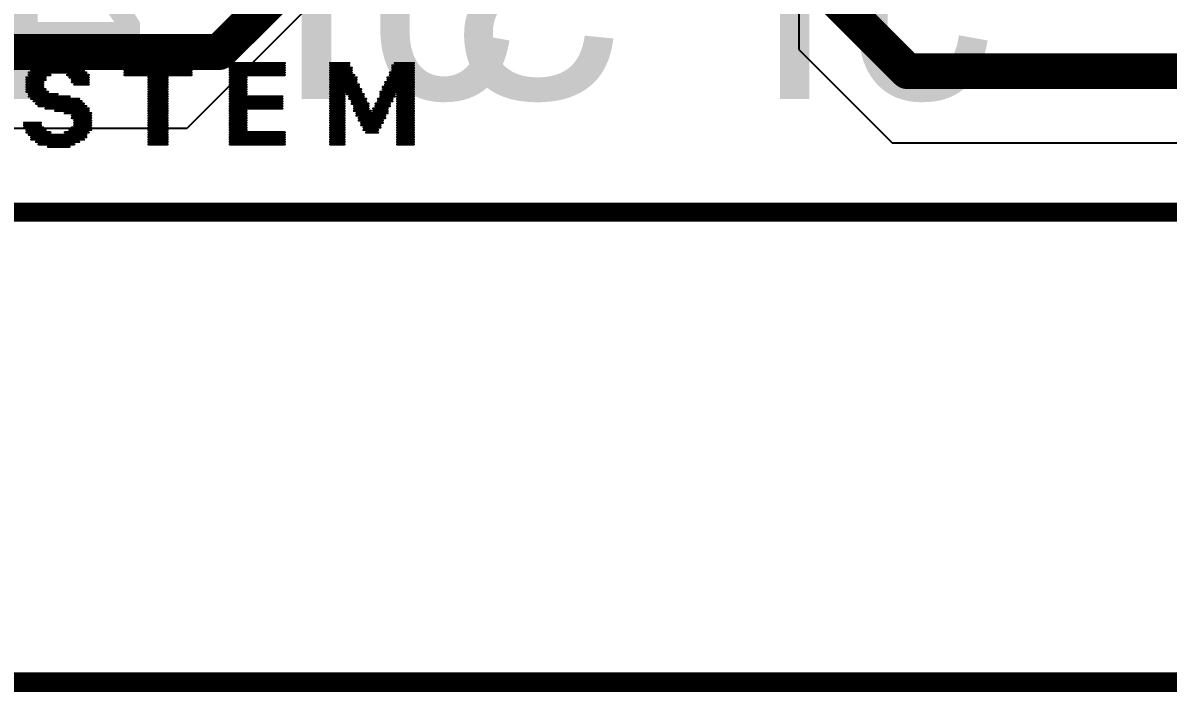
# Model space of a CAD drawing. Header units: millimetres. Extents: x 0.99 to 6.96, y 0.76 to 5.84.
# Drawn here: x 4.4891 to 4.968, y 0.7618 to 1.0418 of the extents above; entities that cross this region are included whole.
import ezdxf

# ---------------------------------------------------------------- set-up
doc = ezdxf.new("R2010")
doc.units = ezdxf.units.MM
doc.header["$MEASUREMENT"] = 0
for name, color, linetype in [('BottomLayer', 5, 'Continuous'), ('BottomOverlay', 54, 'Continuous'), ('KeepOutLayer', 6, 'Continuous'), ('TopOverlay', 2, 'Continuous')]:
    doc.layers.add(name, color=color, linetype=linetype)

msp = doc.modelspace()

# ---------------------------------------------------------------- linework, layer by layer
at = {"layer": 'BottomLayer'}
for p, q in [((4.81363, 1.07158), (4.81363, 1.0306)), ((4.61563, 1.0556), (4.55763, 0.9976)), ((4.81363, 1.0306), (4.85263, 0.9916)), ((4.55763, 0.9976), (4.37463, 0.9976)), ((4.85263, 0.9916), (5.52263, 0.9916))]:
    msp.add_line(p, q, dxfattribs=at)
at = {"layer": 'BottomLayer', "const_width": 0.015}
for points in [[(4.57124, 1.0296), (4.60865, 1.067)], [(4.82065, 1.06), (4.85905, 1.0216)], [(4.34963, 1.0296), (4.57124, 1.0296)], [(4.85905, 1.0216), (5.46197, 1.0216)]]:
    msp.add_lwpolyline(points, dxfattribs=at)
at = {"layer": 'BottomLayer', "const_width": 0.0075}
for points in [[(4.56749, 1.0296, 1), (4.57499, 1.0296, 1)], [(4.56749, 1.0296, 1), (4.57499, 1.0296, 1)], [(4.8553, 1.0216, 1), (4.8628, 1.0216, 1)], [(4.8553, 1.0216, 1), (4.8628, 1.0216, 1)]]:
    msp.add_lwpolyline(points, format="xyb", close=True, dxfattribs=at)
at = {"layer": 'KeepOutLayer', "const_width": 0.00787}
msp.add_lwpolyline([(3.52682, 0.76611), (6.36146, 0.76611)], dxfattribs=at)
at = {"layer": 'TopOverlay'}
for points, const_width in [([(4.49663, 1.025), (4.51063, 1.025)], 0.001), ([(4.49863, 1.026), (4.50763, 1.026)], 0.001), ([(4.53163, 1.025), (4.55963, 1.025)], 0.001), ([(4.57563, 1.025), (4.59863, 1.025)], 0.001), ([(4.61763, 1.025), (4.62563, 1.025)], 0.001), ([(4.64463, 1.025), (4.65263, 1.025)], 0.001), ([(4.49163, 1.021), (4.51563, 1.021)], 0.001), ([(4.49163, 1.02), (4.50063, 1.02)], 0.001), ([(4.49263, 1.022), (4.51463, 1.022)], 0.001), ([(4.49363, 1.023), (4.51463, 1.023)], 0.001), ([(4.49463, 1.024), (4.51263, 1.024)], 0.001), ([(4.50763, 1.02), (4.51663, 1.02)], 0.001), ([(4.53163, 1.024), (4.55963, 1.024)], 0.001), ([(4.53163, 1.023), (4.55963, 1.023)], 0.001), ([(4.53163, 1.022), (4.55963, 1.022)], 0.001), ([(4.53163, 1.021), (4.55963, 1.021)], 0.001), ([(4.53163, 1.02), (4.55963, 1.02)], 0.001), ([(4.57563, 1.024), (4.59863, 1.024)], 0.001), ([(4.57563, 1.023), (4.59863, 1.023)], 0.001), ([(4.57563, 1.022), (4.59863, 1.022)], 0.001), ([(4.57563, 1.021), (4.59863, 1.021)], 0.001), ([(4.57563, 1.02), (4.59863, 1.02)], 0.001), ([(4.61763, 1.024), (4.62563, 1.024)], 0.001), ([(4.61763, 1.023), (4.62663, 1.023)], 0.001), ([(4.61763, 1.022), (4.62663, 1.022)], 0.001), ([(4.61763, 1.021), (4.62663, 1.021)], 0.001), ([(4.61763, 1.02), (4.62763, 1.02)], 0.001), ([(4.64263, 1.021), (4.65263, 1.021)], 0.001), ([(4.64263, 1.02), (4.65263, 1.02)], 0.001), ([(4.64363, 1.024), (4.65263, 1.024)], 0.001), ([(4.64363, 1.023), (4.65263, 1.023)], 0.001), ([(4.64363, 1.022), (4.65263, 1.022)], 0.001), ([(4.49063, 1.019), (4.49863, 1.019)], 0.001), ([(4.49063, 1.018), (4.49863, 1.018)], 0.001), ([(4.49063, 1.017), (4.49763, 1.017)], 0.001), ([(4.49063, 1.016), (4.49763, 1.016)], 0.001), ([(4.49063, 1.015), (4.49763, 1.015)], 0.001), ([(4.50863, 1.019), (4.51663, 1.019)], 0.001), ([(4.50963, 1.018), (4.51663, 1.018)], 0.001), ([(4.50963, 1.017), (4.51663, 1.017)], 0.001), ([(4.51063, 1.016), (4.51663, 1.016)], 0.001), ([(4.54163, 1.019), (4.54963, 1.019)], 0.001), ([(4.54163, 1.018), (4.54963, 1.018)], 0.001), ([(4.54163, 1.017), (4.54963, 1.017)], 0.001), ([(4.54163, 1.016), (4.54963, 1.016)], 0.001), ([(4.54163, 1.015), (4.54963, 1.015)], 0.001), ([(4.57563, 1.019), (4.58263, 1.019)], 0.001), ([(4.57563, 1.018), (4.58263, 1.018)], 0.001), ([(4.57563, 1.017), (4.58263, 1.017)], 0.001), ([(4.57563, 1.016), (4.58263, 1.016)], 0.001), ([(4.57563, 1.015), (4.58263, 1.015)], 0.001), ([(4.61763, 1.019), (4.62863, 1.019)], 0.001), ([(4.61763, 1.018), (4.62863, 1.018)], 0.001), ([(4.61763, 1.017), (4.62863, 1.017)], 0.001), ([(4.61763, 1.016), (4.62963, 1.016)], 0.001), ([(4.61763, 1.015), (4.62963, 1.015)], 0.001), ([(4.63963, 1.015), (4.65263, 1.015)], 0.001), ([(4.64063, 1.017), (4.65263, 1.017)], 0.001), ([(4.64063, 1.016), (4.65263, 1.016)], 0.001), ([(4.64163, 1.019), (4.65263, 1.019)], 0.001), ([(4.64163, 1.018), (4.65263, 1.018)], 0.001), ([(4.49063, 1.014), (4.49863, 1.014)], 0.001), ([(4.49063, 1.013), (4.49963, 1.013)], 0.001), ([(4.49163, 1.012), (4.50363, 1.012)], 0.001), ([(4.49163, 1.011), (4.50863, 1.011)], 0.001), ([(4.54163, 1.014), (4.54963, 1.014)], 0.001), ([(4.54163, 1.013), (4.54963, 1.013)], 0.001), ([(4.54163, 1.012), (4.54963, 1.012)], 0.001), ([(4.54163, 1.011), (4.54963, 1.011)], 0.001), ([(4.57563, 1.014), (4.58263, 1.014)], 0.001), ([(4.57563, 1.013), (4.58263, 1.013)], 0.001), ([(4.57563, 1.012), (4.58263, 1.012)], 0.001), ([(4.57563, 1.011), (4.59763, 1.011)], 0.001), ([(4.61763, 1.014), (4.63063, 1.014)], 0.001), ([(4.61763, 1.013), (4.63063, 1.013)], 0.001), ([(4.61763, 1.012), (4.62363, 1.012)], 0.001), ([(4.61763, 1.011), (4.62363, 1.011)], 0.001), ([(4.62463, 1.012), (4.63163, 1.012)], 0.001), ([(4.62563, 1.011), (4.63163, 1.011)], 0.001), ([(4.63863, 1.013), (4.65263, 1.013)], 0.001), ([(4.63863, 1.012), (4.64463, 1.012)], 0.001), ([(4.63863, 1.011), (4.64463, 1.011)], 0.001), ([(4.63963, 1.014), (4.65263, 1.014)], 0.001), ([(4.64563, 1.012), (4.65263, 1.012)], 0.001), ([(4.64563, 1.011), (4.65263, 1.011)], 0.001), ([(4.49263, 1.01), (4.51263, 1.01)], 0.001), ([(4.49363, 1.009), (4.51363, 1.009)], 0.001), ([(4.49463, 1.008), (4.51463, 1.008)], 0.001), ([(4.49563, 1.007), (4.51563, 1.007)], 0.001), ([(4.49863, 1.006), (4.51663, 1.006)], 0.001), ([(4.54163, 1.01), (4.54963, 1.01)], 0.001), ([(4.54163, 1.009), (4.54963, 1.009)], 0.001), ([(4.54163, 1.008), (4.54963, 1.008)], 0.001), ([(4.54163, 1.007), (4.54963, 1.007)], 0.001), ([(4.54163, 1.006), (4.54963, 1.006)], 0.001), ([(4.57563, 1.01), (4.59763, 1.01)], 0.001), ([(4.57563, 1.009), (4.59763, 1.009)], 0.001), ([(4.57563, 1.008), (4.59763, 1.008)], 0.001), ([(4.57563, 1.007), (4.59763, 1.007)], 0.001), ([(4.57563, 1.006), (4.59763, 1.006)], 0.001), ([(4.61763, 1.01), (4.62363, 1.01)], 0.001), ([(4.61763, 1.009), (4.62363, 1.009)], 0.001), ([(4.61763, 1.008), (4.62363, 1.008)], 0.001), ([(4.61763, 1.007), (4.62363, 1.007)], 0.001), ([(4.61763, 1.006), (4.62363, 1.006)], 0.001), ([(4.62563, 1.01), (4.63263, 1.01)], 0.001), ([(4.62663, 1.009), (4.63263, 1.009)], 0.001), ([(4.62663, 1.008), (4.63363, 1.008)], 0.001), ([(4.62763, 1.007), (4.63363, 1.007)], 0.001), ([(4.62763, 1.006), (4.63363, 1.006)], 0.001), ([(4.63563, 1.006), (4.64163, 1.006)], 0.001), ([(4.63663, 1.008), (4.64263, 1.008)], 0.001), ([(4.63663, 1.007), (4.64263, 1.007)], 0.001), ([(4.63763, 1.01), (4.64363, 1.01)], 0.001), ([(4.63763, 1.009), (4.64363, 1.009)], 0.001), ([(4.64563, 1.01), (4.65263, 1.01)], 0.001), ([(4.64563, 1.009), (4.65263, 1.009)], 0.001), ([(4.64563, 1.008), (4.65263, 1.008)], 0.001), ([(4.64563, 1.007), (4.65263, 1.007)], 0.001), ([(4.64563, 1.006), (4.65263, 1.006)], 0.001), ([(4.50263, 1.005), (4.51663, 1.005)], 0.001), ([(4.50663, 1.004), (4.51763, 1.004)], 0.001), ([(4.50963, 1.003), (4.51763, 1.003)], 0.001), ([(4.50963, 1.002), (4.51763, 1.002)], 0.001), ([(4.51063, 1.001), (4.51763, 1.001)], 0.001), ([(4.54163, 1.005), (4.54963, 1.005)], 0.001), ([(4.54163, 1.004), (4.54963, 1.004)], 0.001), ([(4.54163, 1.003), (4.54963, 1.003)], 0.001), ([(4.54163, 1.002), (4.54963, 1.002)], 0.001), ([(4.54163, 1.001), (4.54963, 1.001)], 0.001), ([(4.57563, 1.005), (4.58263, 1.005)], 0.001), ([(4.57563, 1.004), (4.58263, 1.004)], 0.001), ([(4.57563, 1.003), (4.58263, 1.003)], 0.001), ([(4.57563, 1.002), (4.58263, 1.002)], 0.001), ([(4.57563, 1.001), (4.58263, 1.001)], 0.001), ([(4.61763, 1.005), (4.62363, 1.005)], 0.001), ([(4.61763, 1.004), (4.62363, 1.004)], 0.001), ([(4.61763, 1.003), (4.62363, 1.003)], 0.001), ([(4.61763, 1.002), (4.62363, 1.002)], 0.001), ([(4.61763, 1.001), (4.62363, 1.001)], 0.001), ([(4.62763, 1.005), (4.63463, 1.005)], 0.001), ([(4.62863, 1.004), (4.64163, 1.004)], 0.001), ([(4.62863, 1.003), (4.64063, 1.003)], 0.001), ([(4.62963, 1.002), (4.64063, 1.002)], 0.001), ([(4.62963, 1.001), (4.63963, 1.001)], 0.001), ([(4.63563, 1.005), (4.64163, 1.005)], 0.001), ([(4.64563, 1.005), (4.65263, 1.005)], 0.001), ([(4.64563, 1.004), (4.65263, 1.004)], 0.001), ([(4.64563, 1.003), (4.65263, 1.003)], 0.001), ([(4.64563, 1.002), (4.65263, 1.002)], 0.001), ([(4.64563, 1.001), (4.65263, 1.001)], 0.001), ([(4.48963, 1), (4.49663, 1)], 0.001), ([(4.48963, 0.999), (4.49663, 0.999)], 0.001), ([(4.48963, 0.998), (4.49763, 0.998)], 0.001), ([(4.49063, 0.997), (4.49863, 0.997)], 0.001), ([(4.49063, 0.996), (4.50063, 0.996)], 0.001), ([(4.50663, 0.996), (4.51663, 0.996)], 0.001), ([(4.50863, 0.997), (4.51763, 0.997)], 0.001), ([(4.50963, 0.998), (4.51763, 0.998)], 0.001), ([(4.51063, 1), (4.51763, 1)], 0.001), ([(4.51063, 0.999), (4.51763, 0.999)], 0.001), ([(4.54163, 1), (4.54963, 1)], 0.001), ([(4.54163, 0.999), (4.54963, 0.999)], 0.001), ([(4.54163, 0.998), (4.54963, 0.998)], 0.001), ([(4.54163, 0.997), (4.54963, 0.997)], 0.001), ([(4.54163, 0.996), (4.54963, 0.996)], 0.001), ([(4.57563, 1), (4.58263, 1)], 0.001), ([(4.57563, 0.999), (4.58263, 0.999)], 0.001), ([(4.57563, 0.998), (4.58263, 0.998)], 0.001), ([(4.57563, 0.997), (4.58263, 0.997)], 0.001), ([(4.57563, 0.996), (4.59863, 0.996)], 0.001), ([(4.61763, 1), (4.62363, 1)], 0.001), ([(4.61763, 0.999), (4.62363, 0.999)], 0.001), ([(4.61763, 0.998), (4.62363, 0.998)], 0.001), ([(4.61763, 0.997), (4.62363, 0.997)], 0.001), ([(4.61763, 0.996), (4.62363, 0.996)], 0.001), ([(4.63063, 1), (4.63963, 1)], 0.001), ([(4.63063, 0.999), (4.63863, 0.999)], 0.001), ([(4.63163, 0.998), (4.63863, 0.998)], 0.001), ([(4.63163, 0.997), (4.63763, 0.997)], 0.001), ([(4.63263, 0.996), (4.63763, 0.996)], 0.001), ([(4.64563, 1), (4.65263, 1)], 0.001), ([(4.64563, 0.999), (4.65263, 0.999)], 0.001), ([(4.64563, 0.998), (4.65263, 0.998)], 0.001), ([(4.64563, 0.997), (4.65263, 0.997)], 0.001), ([(4.64563, 0.996), (4.65263, 0.996)], 0.001), ([(4.49163, 0.995), (4.51563, 0.995)], 0.001), ([(4.49263, 0.994), (4.51563, 0.994)], 0.001), ([(4.49263, 0.993), (4.51463, 0.993)], 0.001), ([(4.49463, 0.992), (4.51263, 0.992)], 0.001), ([(4.49563, 0.991), (4.51063, 0.991)], 0.001), ([(4.54163, 0.995), (4.54963, 0.995)], 0.001), ([(4.54163, 0.994), (4.54963, 0.994)], 0.001), ([(4.54163, 0.993), (4.54963, 0.993)], 0.001), ([(4.54163, 0.992), (4.54963, 0.992)], 0.001), ([(4.54163, 0.991), (4.54963, 0.991)], 0.001), ([(4.57563, 0.995), (4.59863, 0.995)], 0.001), ([(4.57563, 0.994), (4.59863, 0.994)], 0.001), ([(4.57563, 0.993), (4.59863, 0.993)], 0.001), ([(4.57563, 0.992), (4.59863, 0.992)], 0.001), ([(4.57563, 0.991), (4.59863, 0.991)], 0.001), ([(4.61763, 0.995), (4.62363, 0.995)], 0.001), ([(4.61763, 0.994), (4.62363, 0.994)], 0.001), ([(4.61763, 0.993), (4.62363, 0.993)], 0.001), ([(4.61763, 0.992), (4.62363, 0.992)], 0.001), ([(4.61763, 0.991), (4.62363, 0.991)], 0.001), ([(4.64563, 0.995), (4.65263, 0.995)], 0.001), ([(4.64563, 0.994), (4.65263, 0.994)], 0.001), ([(4.64563, 0.993), (4.65263, 0.993)], 0.001), ([(4.64563, 0.992), (4.65263, 0.992)], 0.001), ([(4.64563, 0.991), (4.65263, 0.991)], 0.001), ([(4.49963, 0.99), (4.50863, 0.99)], 0.001), ([(1.00098, 0.9626), (6.66998, 0.9626)], 0.00787), ([(1.00098, 0.76575), (6.66983, 0.76575)], 0.00787)]:
    msp.add_lwpolyline(points, dxfattribs=dict(at, const_width=const_width))
at = {"layer": 'TopOverlay', "const_width": 0.0005}
for points in [[(4.49638, 1.025, 1), (4.49688, 1.025, 1)], [(4.49838, 1.026, 1), (4.49888, 1.026, 1)], [(4.50738, 1.026, 1), (4.50788, 1.026, 1)], [(4.51038, 1.025, 1), (4.51088, 1.025, 1)], [(4.53138, 1.025, 1), (4.53188, 1.025, 1)], [(4.55938, 1.025, 1), (4.55988, 1.025, 1)], [(4.57538, 1.025, 1), (4.57588, 1.025, 1)], [(4.59838, 1.025, 1), (4.59888, 1.025, 1)], [(4.61738, 1.025, 1), (4.61788, 1.025, 1)], [(4.62538, 1.025, 1), (4.62588, 1.025, 1)], [(4.64438, 1.025, 1), (4.64488, 1.025, 1)], [(4.65238, 1.025, 1), (4.65288, 1.025, 1)], [(4.49138, 1.021, 1), (4.49188, 1.021, 1)], [(4.49138, 1.02, 1), (4.49188, 1.02, 1)], [(4.49238, 1.022, 1), (4.49288, 1.022, 1)], [(4.49338, 1.023, 1), (4.49388, 1.023, 1)], [(4.49438, 1.024, 1), (4.49488, 1.024, 1)], [(4.50038, 1.02, 1), (4.50088, 1.02, 1)], [(4.50738, 1.02, 1), (4.50788, 1.02, 1)], [(4.51238, 1.024, 1), (4.51288, 1.024, 1)], [(4.51438, 1.023, 1), (4.51488, 1.023, 1)], [(4.51438, 1.022, 1), (4.51488, 1.022, 1)], [(4.51538, 1.021, 1), (4.51588, 1.021, 1)], [(4.51638, 1.02, 1), (4.51688, 1.02, 1)], [(4.53138, 1.024, 1), (4.53188, 1.024, 1)], [(4.53138, 1.023, 1), (4.53188, 1.023, 1)], [(4.53138, 1.022, 1), (4.53188, 1.022, 1)], [(4.53138, 1.021, 1), (4.53188, 1.021, 1)], [(4.53138, 1.02, 1), (4.53188, 1.02, 1)], [(4.55938, 1.024, 1), (4.55988, 1.024, 1)], [(4.55938, 1.023, 1), (4.55988, 1.023, 1)], [(4.55938, 1.022, 1), (4.55988, 1.022, 1)], [(4.55938, 1.021, 1), (4.55988, 1.021, 1)], [(4.55938, 1.02, 1), (4.55988, 1.02, 1)], [(4.57538, 1.024, 1), (4.57588, 1.024, 1)], [(4.57538, 1.023, 1), (4.57588, 1.023, 1)], [(4.57538, 1.022, 1), (4.57588, 1.022, 1)], [(4.57538, 1.021, 1), (4.57588, 1.021, 1)], [(4.57538, 1.02, 1), (4.57588, 1.02, 1)], [(4.59838, 1.024, 1), (4.59888, 1.024, 1)], [(4.59838, 1.023, 1), (4.59888, 1.023, 1)], [(4.59838, 1.022, 1), (4.59888, 1.022, 1)], [(4.59838, 1.021, 1), (4.59888, 1.021, 1)], [(4.59838, 1.02, 1), (4.59888, 1.02, 1)], [(4.61738, 1.024, 1), (4.61788, 1.024, 1)], [(4.61738, 1.023, 1), (4.61788, 1.023, 1)], [(4.61738, 1.022, 1), (4.61788, 1.022, 1)], [(4.61738, 1.021, 1), (4.61788, 1.021, 1)], [(4.61738, 1.02, 1), (4.61788, 1.02, 1)], [(4.62538, 1.024, 1), (4.62588, 1.024, 1)], [(4.62638, 1.023, 1), (4.62688, 1.023, 1)], [(4.62638, 1.022, 1), (4.62688, 1.022, 1)], [(4.62638, 1.021, 1), (4.62688, 1.021, 1)], [(4.62738, 1.02, 1), (4.62788, 1.02, 1)], [(4.64238, 1.021, 1), (4.64288, 1.021, 1)], [(4.64238, 1.02, 1), (4.64288, 1.02, 1)], [(4.64338, 1.024, 1), (4.64388, 1.024, 1)], [(4.64338, 1.023, 1), (4.64388, 1.023, 1)], [(4.64338, 1.022, 1), (4.64388, 1.022, 1)], [(4.65238, 1.024, 1), (4.65288, 1.024, 1)], [(4.65238, 1.023, 1), (4.65288, 1.023, 1)], [(4.65238, 1.022, 1), (4.65288, 1.022, 1)], [(4.65238, 1.021, 1), (4.65288, 1.021, 1)], [(4.65238, 1.02, 1), (4.65288, 1.02, 1)], [(4.49038, 1.019, 1), (4.49088, 1.019, 1)], [(4.49038, 1.018, 1), (4.49088, 1.018, 1)], [(4.49038, 1.017, 1), (4.49088, 1.017, 1)], [(4.49038, 1.016, 1), (4.49088, 1.016, 1)], [(4.49038, 1.015, 1), (4.49088, 1.015, 1)], [(4.49738, 1.017, 1), (4.49788, 1.017, 1)], [(4.49738, 1.016, 1), (4.49788, 1.016, 1)], [(4.49738, 1.015, 1), (4.49788, 1.015, 1)], [(4.49838, 1.019, 1), (4.49888, 1.019, 1)], [(4.49838, 1.018, 1), (4.49888, 1.018, 1)], [(4.50838, 1.019, 1), (4.50888, 1.019, 1)], [(4.50938, 1.018, 1), (4.50988, 1.018, 1)], [(4.50938, 1.017, 1), (4.50988, 1.017, 1)], [(4.51038, 1.016, 1), (4.51088, 1.016, 1)], [(4.51638, 1.019, 1), (4.51688, 1.019, 1)], [(4.51638, 1.018, 1), (4.51688, 1.018, 1)], [(4.51638, 1.017, 1), (4.51688, 1.017, 1)], [(4.51638, 1.016, 1), (4.51688, 1.016, 1)], [(4.54138, 1.019, 1), (4.54188, 1.019, 1)], [(4.54138, 1.018, 1), (4.54188, 1.018, 1)], [(4.54138, 1.017, 1), (4.54188, 1.017, 1)], [(4.54138, 1.016, 1), (4.54188, 1.016, 1)], [(4.54138, 1.015, 1), (4.54188, 1.015, 1)], [(4.54938, 1.019, 1), (4.54988, 1.019, 1)], [(4.54938, 1.018, 1), (4.54988, 1.018, 1)], [(4.54938, 1.017, 1), (4.54988, 1.017, 1)], [(4.54938, 1.016, 1), (4.54988, 1.016, 1)], [(4.54938, 1.015, 1), (4.54988, 1.015, 1)], [(4.57538, 1.019, 1), (4.57588, 1.019, 1)], [(4.57538, 1.018, 1), (4.57588, 1.018, 1)], [(4.57538, 1.017, 1), (4.57588, 1.017, 1)], [(4.57538, 1.016, 1), (4.57588, 1.016, 1)], [(4.57538, 1.015, 1), (4.57588, 1.015, 1)], [(4.58238, 1.019, 1), (4.58288, 1.019, 1)], [(4.58238, 1.018, 1), (4.58288, 1.018, 1)], [(4.58238, 1.017, 1), (4.58288, 1.017, 1)], [(4.58238, 1.016, 1), (4.58288, 1.016, 1)], [(4.58238, 1.015, 1), (4.58288, 1.015, 1)], [(4.61738, 1.019, 1), (4.61788, 1.019, 1)], [(4.61738, 1.018, 1), (4.61788, 1.018, 1)], [(4.61738, 1.017, 1), (4.61788, 1.017, 1)], [(4.61738, 1.016, 1), (4.61788, 1.016, 1)], [(4.61738, 1.015, 1), (4.61788, 1.015, 1)], [(4.62838, 1.019, 1), (4.62888, 1.019, 1)], [(4.62838, 1.018, 1), (4.62888, 1.018, 1)], [(4.62838, 1.017, 1), (4.62888, 1.017, 1)], [(4.62938, 1.016, 1), (4.62988, 1.016, 1)], [(4.62938, 1.015, 1), (4.62988, 1.015, 1)], [(4.63938, 1.015, 1), (4.63988, 1.015, 1)], [(4.64038, 1.017, 1), (4.64088, 1.017, 1)], [(4.64038, 1.016, 1), (4.64088, 1.016, 1)], [(4.64138, 1.019, 1), (4.64188, 1.019, 1)], [(4.64138, 1.018, 1), (4.64188, 1.018, 1)], [(4.65238, 1.019, 1), (4.65288, 1.019, 1)], [(4.65238, 1.018, 1), (4.65288, 1.018, 1)], [(4.65238, 1.017, 1), (4.65288, 1.017, 1)], [(4.65238, 1.016, 1), (4.65288, 1.016, 1)], [(4.65238, 1.015, 1), (4.65288, 1.015, 1)], [(4.49038, 1.014, 1), (4.49088, 1.014, 1)], [(4.49038, 1.013, 1), (4.49088, 1.013, 1)], [(4.49138, 1.012, 1), (4.49188, 1.012, 1)], [(4.49138, 1.011, 1), (4.49188, 1.011, 1)], [(4.49838, 1.014, 1), (4.49888, 1.014, 1)], [(4.49938, 1.013, 1), (4.49988, 1.013, 1)], [(4.50338, 1.012, 1), (4.50388, 1.012, 1)], [(4.50838, 1.011, 1), (4.50888, 1.011, 1)], [(4.54138, 1.014, 1), (4.54188, 1.014, 1)], [(4.54138, 1.013, 1), (4.54188, 1.013, 1)], [(4.54138, 1.012, 1), (4.54188, 1.012, 1)], [(4.54138, 1.011, 1), (4.54188, 1.011, 1)], [(4.54938, 1.014, 1), (4.54988, 1.014, 1)], [(4.54938, 1.013, 1), (4.54988, 1.013, 1)], [(4.54938, 1.012, 1), (4.54988, 1.012, 1)], [(4.54938, 1.011, 1), (4.54988, 1.011, 1)], [(4.57538, 1.014, 1), (4.57588, 1.014, 1)], [(4.57538, 1.013, 1), (4.57588, 1.013, 1)], [(4.57538, 1.012, 1), (4.57588, 1.012, 1)], [(4.57538, 1.011, 1), (4.57588, 1.011, 1)], [(4.58238, 1.014, 1), (4.58288, 1.014, 1)], [(4.58238, 1.013, 1), (4.58288, 1.013, 1)], [(4.58238, 1.012, 1), (4.58288, 1.012, 1)], [(4.59738, 1.011, 1), (4.59788, 1.011, 1)], [(4.61738, 1.014, 1), (4.61788, 1.014, 1)], [(4.61738, 1.013, 1), (4.61788, 1.013, 1)], [(4.61738, 1.012, 1), (4.61788, 1.012, 1)], [(4.61738, 1.011, 1), (4.61788, 1.011, 1)], [(4.62338, 1.012, 1), (4.62388, 1.012, 1)], [(4.62338, 1.011, 1), (4.62388, 1.011, 1)], [(4.62438, 1.012, 1), (4.62488, 1.012, 1)], [(4.62538, 1.011, 1), (4.62588, 1.011, 1)], [(4.63038, 1.014, 1), (4.63088, 1.014, 1)], [(4.63038, 1.013, 1), (4.63088, 1.013, 1)], [(4.63138, 1.012, 1), (4.63188, 1.012, 1)], [(4.63138, 1.011, 1), (4.63188, 1.011, 1)], [(4.63838, 1.013, 1), (4.63888, 1.013, 1)], [(4.63838, 1.012, 1), (4.63888, 1.012, 1)], [(4.63838, 1.011, 1), (4.63888, 1.011, 1)], [(4.63938, 1.014, 1), (4.63988, 1.014, 1)], [(4.64438, 1.012, 1), (4.64488, 1.012, 1)], [(4.64438, 1.011, 1), (4.64488, 1.011, 1)], [(4.64538, 1.012, 1), (4.64588, 1.012, 1)], [(4.64538, 1.011, 1), (4.64588, 1.011, 1)], [(4.65238, 1.014, 1), (4.65288, 1.014, 1)], [(4.65238, 1.013, 1), (4.65288, 1.013, 1)], [(4.65238, 1.012, 1), (4.65288, 1.012, 1)], [(4.65238, 1.011, 1), (4.65288, 1.011, 1)], [(4.49238, 1.01, 1), (4.49288, 1.01, 1)], [(4.49338, 1.009, 1), (4.49388, 1.009, 1)], [(4.49438, 1.008, 1), (4.49488, 1.008, 1)], [(4.49538, 1.007, 1), (4.49588, 1.007, 1)], [(4.49838, 1.006, 1), (4.49888, 1.006, 1)], [(4.51238, 1.01, 1), (4.51288, 1.01, 1)], [(4.51338, 1.009, 1), (4.51388, 1.009, 1)], [(4.51438, 1.008, 1), (4.51488, 1.008, 1)], [(4.51538, 1.007, 1), (4.51588, 1.007, 1)], [(4.51638, 1.006, 1), (4.51688, 1.006, 1)], [(4.54138, 1.01, 1), (4.54188, 1.01, 1)], [(4.54138, 1.009, 1), (4.54188, 1.009, 1)], [(4.54138, 1.008, 1), (4.54188, 1.008, 1)], [(4.54138, 1.007, 1), (4.54188, 1.007, 1)], [(4.54138, 1.006, 1), (4.54188, 1.006, 1)], [(4.54938, 1.01, 1), (4.54988, 1.01, 1)], [(4.54938, 1.009, 1), (4.54988, 1.009, 1)], [(4.54938, 1.008, 1), (4.54988, 1.008, 1)], [(4.54938, 1.007, 1), (4.54988, 1.007, 1)], [(4.54938, 1.006, 1), (4.54988, 1.006, 1)], [(4.57538, 1.01, 1), (4.57588, 1.01, 1)], [(4.57538, 1.009, 1), (4.57588, 1.009, 1)], [(4.57538, 1.008, 1), (4.57588, 1.008, 1)], [(4.57538, 1.007, 1), (4.57588, 1.007, 1)], [(4.57538, 1.006, 1), (4.57588, 1.006, 1)], [(4.59738, 1.01, 1), (4.59788, 1.01, 1)], [(4.59738, 1.009, 1), (4.59788, 1.009, 1)], [(4.59738, 1.008, 1), (4.59788, 1.008, 1)], [(4.59738, 1.007, 1), (4.59788, 1.007, 1)], [(4.59738, 1.006, 1), (4.59788, 1.006, 1)], [(4.61738, 1.01, 1), (4.61788, 1.01, 1)], [(4.61738, 1.009, 1), (4.61788, 1.009, 1)], [(4.61738, 1.008, 1), (4.61788, 1.008, 1)], [(4.61738, 1.007, 1), (4.61788, 1.007, 1)], [(4.61738, 1.006, 1), (4.61788, 1.006, 1)], [(4.62338, 1.01, 1), (4.62388, 1.01, 1)], [(4.62338, 1.009, 1), (4.62388, 1.009, 1)], [(4.62338, 1.008, 1), (4.62388, 1.008, 1)], [(4.62338, 1.007, 1), (4.62388, 1.007, 1)], [(4.62338, 1.006, 1), (4.62388, 1.006, 1)], [(4.62538, 1.01, 1), (4.62588, 1.01, 1)], [(4.62638, 1.009, 1), (4.62688, 1.009, 1)], [(4.62638, 1.008, 1), (4.62688, 1.008, 1)], [(4.62738, 1.007, 1), (4.62788, 1.007, 1)], [(4.62738, 1.006, 1), (4.62788, 1.006, 1)], [(4.63238, 1.01, 1), (4.63288, 1.01, 1)], [(4.63238, 1.009, 1), (4.63288, 1.009, 1)], [(4.63338, 1.008, 1), (4.63388, 1.008, 1)], [(4.63338, 1.007, 1), (4.63388, 1.007, 1)], [(4.63338, 1.006, 1), (4.63388, 1.006, 1)], [(4.63538, 1.006, 1), (4.63588, 1.006, 1)], [(4.63638, 1.008, 1), (4.63688, 1.008, 1)], [(4.63638, 1.007, 1), (4.63688, 1.007, 1)], [(4.63738, 1.01, 1), (4.63788, 1.01, 1)], [(4.63738, 1.009, 1), (4.63788, 1.009, 1)], [(4.64138, 1.006, 1), (4.64188, 1.006, 1)], [(4.64238, 1.008, 1), (4.64288, 1.008, 1)], [(4.64238, 1.007, 1), (4.64288, 1.007, 1)], [(4.64338, 1.01, 1), (4.64388, 1.01, 1)], [(4.64338, 1.009, 1), (4.64388, 1.009, 1)], [(4.64538, 1.01, 1), (4.64588, 1.01, 1)], [(4.64538, 1.009, 1), (4.64588, 1.009, 1)], [(4.64538, 1.008, 1), (4.64588, 1.008, 1)], [(4.64538, 1.007, 1), (4.64588, 1.007, 1)], [(4.64538, 1.006, 1), (4.64588, 1.006, 1)], [(4.65238, 1.01, 1), (4.65288, 1.01, 1)], [(4.65238, 1.009, 1), (4.65288, 1.009, 1)], [(4.65238, 1.008, 1), (4.65288, 1.008, 1)], [(4.65238, 1.007, 1), (4.65288, 1.007, 1)], [(4.65238, 1.006, 1), (4.65288, 1.006, 1)], [(4.50238, 1.005, 1), (4.50288, 1.005, 1)], [(4.50638, 1.004, 1), (4.50688, 1.004, 1)], [(4.50938, 1.003, 1), (4.50988, 1.003, 1)], [(4.50938, 1.002, 1), (4.50988, 1.002, 1)], [(4.51038, 1.001, 1), (4.51088, 1.001, 1)], [(4.51638, 1.005, 1), (4.51688, 1.005, 1)], [(4.51738, 1.004, 1), (4.51788, 1.004, 1)], [(4.51738, 1.003, 1), (4.51788, 1.003, 1)], [(4.51738, 1.002, 1), (4.51788, 1.002, 1)], [(4.51738, 1.001, 1), (4.51788, 1.001, 1)], [(4.54138, 1.005, 1), (4.54188, 1.005, 1)], [(4.54138, 1.004, 1), (4.54188, 1.004, 1)], [(4.54138, 1.003, 1), (4.54188, 1.003, 1)], [(4.54138, 1.002, 1), (4.54188, 1.002, 1)], [(4.54138, 1.001, 1), (4.54188, 1.001, 1)], [(4.54938, 1.005, 1), (4.54988, 1.005, 1)], [(4.54938, 1.004, 1), (4.54988, 1.004, 1)], [(4.54938, 1.003, 1), (4.54988, 1.003, 1)], [(4.54938, 1.002, 1), (4.54988, 1.002, 1)], [(4.54938, 1.001, 1), (4.54988, 1.001, 1)], [(4.57538, 1.005, 1), (4.57588, 1.005, 1)], [(4.57538, 1.004, 1), (4.57588, 1.004, 1)], [(4.57538, 1.003, 1), (4.57588, 1.003, 1)], [(4.57538, 1.002, 1), (4.57588, 1.002, 1)], [(4.57538, 1.001, 1), (4.57588, 1.001, 1)], [(4.58238, 1.005, 1), (4.58288, 1.005, 1)], [(4.58238, 1.004, 1), (4.58288, 1.004, 1)], [(4.58238, 1.003, 1), (4.58288, 1.003, 1)], [(4.58238, 1.002, 1), (4.58288, 1.002, 1)], [(4.58238, 1.001, 1), (4.58288, 1.001, 1)], [(4.61738, 1.005, 1), (4.61788, 1.005, 1)], [(4.61738, 1.004, 1), (4.61788, 1.004, 1)], [(4.61738, 1.003, 1), (4.61788, 1.003, 1)], [(4.61738, 1.002, 1), (4.61788, 1.002, 1)], [(4.61738, 1.001, 1), (4.61788, 1.001, 1)], [(4.62338, 1.005, 1), (4.62388, 1.005, 1)], [(4.62338, 1.004, 1), (4.62388, 1.004, 1)], [(4.62338, 1.003, 1), (4.62388, 1.003, 1)], [(4.62338, 1.002, 1), (4.62388, 1.002, 1)], [(4.62338, 1.001, 1), (4.62388, 1.001, 1)], [(4.62738, 1.005, 1), (4.62788, 1.005, 1)], [(4.62838, 1.004, 1), (4.62888, 1.004, 1)], [(4.62838, 1.003, 1), (4.62888, 1.003, 1)], [(4.62938, 1.002, 1), (4.62988, 1.002, 1)], [(4.62938, 1.001, 1), (4.62988, 1.001, 1)], [(4.63438, 1.005, 1), (4.63488, 1.005, 1)], [(4.63538, 1.005, 1), (4.63588, 1.005, 1)], [(4.63938, 1.001, 1), (4.63988, 1.001, 1)], [(4.64038, 1.003, 1), (4.64088, 1.003, 1)], [(4.64038, 1.002, 1), (4.64088, 1.002, 1)], [(4.64138, 1.005, 1), (4.64188, 1.005, 1)], [(4.64138, 1.004, 1), (4.64188, 1.004, 1)], [(4.64538, 1.005, 1), (4.64588, 1.005, 1)], [(4.64538, 1.004, 1), (4.64588, 1.004, 1)], [(4.64538, 1.003, 1), (4.64588, 1.003, 1)], [(4.64538, 1.002, 1), (4.64588, 1.002, 1)], [(4.64538, 1.001, 1), (4.64588, 1.001, 1)], [(4.65238, 1.005, 1), (4.65288, 1.005, 1)], [(4.65238, 1.004, 1), (4.65288, 1.004, 1)], [(4.65238, 1.003, 1), (4.65288, 1.003, 1)], [(4.65238, 1.002, 1), (4.65288, 1.002, 1)], [(4.65238, 1.001, 1), (4.65288, 1.001, 1)], [(4.48938, 1, 1), (4.48988, 1, 1)], [(4.48938, 0.999, 1), (4.48988, 0.999, 1)], [(4.48938, 0.998, 1), (4.48988, 0.998, 1)], [(4.49038, 0.997, 1), (4.49088, 0.997, 1)], [(4.49038, 0.996, 1), (4.49088, 0.996, 1)], [(4.49638, 1, 1), (4.49688, 1, 1)], [(4.49638, 0.999, 1), (4.49688, 0.999, 1)], [(4.49738, 0.998, 1), (4.49788, 0.998, 1)], [(4.49838, 0.997, 1), (4.49888, 0.997, 1)], [(4.50038, 0.996, 1), (4.50088, 0.996, 1)], [(4.50638, 0.996, 1), (4.50688, 0.996, 1)], [(4.50838, 0.997, 1), (4.50888, 0.997, 1)], [(4.50938, 0.998, 1), (4.50988, 0.998, 1)], [(4.51038, 1, 1), (4.51088, 1, 1)], [(4.51038, 0.999, 1), (4.51088, 0.999, 1)], [(4.51638, 0.996, 1), (4.51688, 0.996, 1)], [(4.51738, 1, 1), (4.51788, 1, 1)], [(4.51738, 0.999, 1), (4.51788, 0.999, 1)], [(4.51738, 0.998, 1), (4.51788, 0.998, 1)], [(4.51738, 0.997, 1), (4.51788, 0.997, 1)], [(4.54138, 1, 1), (4.54188, 1, 1)], [(4.54138, 0.999, 1), (4.54188, 0.999, 1)], [(4.54138, 0.998, 1), (4.54188, 0.998, 1)], [(4.54138, 0.997, 1), (4.54188, 0.997, 1)], [(4.54138, 0.996, 1), (4.54188, 0.996, 1)], [(4.54938, 1, 1), (4.54988, 1, 1)], [(4.54938, 0.999, 1), (4.54988, 0.999, 1)], [(4.54938, 0.998, 1), (4.54988, 0.998, 1)], [(4.54938, 0.997, 1), (4.54988, 0.997, 1)], [(4.54938, 0.996, 1), (4.54988, 0.996, 1)], [(4.57538, 1, 1), (4.57588, 1, 1)], [(4.57538, 0.999, 1), (4.57588, 0.999, 1)], [(4.57538, 0.998, 1), (4.57588, 0.998, 1)], [(4.57538, 0.997, 1), (4.57588, 0.997, 1)], [(4.57538, 0.996, 1), (4.57588, 0.996, 1)], [(4.58238, 1, 1), (4.58288, 1, 1)], [(4.58238, 0.999, 1), (4.58288, 0.999, 1)], [(4.58238, 0.998, 1), (4.58288, 0.998, 1)], [(4.58238, 0.997, 1), (4.58288, 0.997, 1)], [(4.59838, 0.996, 1), (4.59888, 0.996, 1)], [(4.61738, 1, 1), (4.61788, 1, 1)], [(4.61738, 0.999, 1), (4.61788, 0.999, 1)], [(4.61738, 0.998, 1), (4.61788, 0.998, 1)], [(4.61738, 0.997, 1), (4.61788, 0.997, 1)], [(4.61738, 0.996, 1), (4.61788, 0.996, 1)], [(4.62338, 1, 1), (4.62388, 1, 1)], [(4.62338, 0.999, 1), (4.62388, 0.999, 1)], [(4.62338, 0.998, 1), (4.62388, 0.998, 1)], [(4.62338, 0.997, 1), (4.62388, 0.997, 1)], [(4.62338, 0.996, 1), (4.62388, 0.996, 1)], [(4.63038, 1, 1), (4.63088, 1, 1)], [(4.63038, 0.999, 1), (4.63088, 0.999, 1)], [(4.63138, 0.998, 1), (4.63188, 0.998, 1)], [(4.63138, 0.997, 1), (4.63188, 0.997, 1)], [(4.63238, 0.996, 1), (4.63288, 0.996, 1)], [(4.63738, 0.997, 1), (4.63788, 0.997, 1)], [(4.63738, 0.996, 1), (4.63788, 0.996, 1)], [(4.63838, 0.999, 1), (4.63888, 0.999, 1)], [(4.63838, 0.998, 1), (4.63888, 0.998, 1)], [(4.63938, 1, 1), (4.63988, 1, 1)], [(4.64538, 1, 1), (4.64588, 1, 1)], [(4.64538, 0.999, 1), (4.64588, 0.999, 1)], [(4.64538, 0.998, 1), (4.64588, 0.998, 1)], [(4.64538, 0.997, 1), (4.64588, 0.997, 1)], [(4.64538, 0.996, 1), (4.64588, 0.996, 1)], [(4.65238, 1, 1), (4.65288, 1, 1)], [(4.65238, 0.999, 1), (4.65288, 0.999, 1)], [(4.65238, 0.998, 1), (4.65288, 0.998, 1)], [(4.65238, 0.997, 1), (4.65288, 0.997, 1)], [(4.65238, 0.996, 1), (4.65288, 0.996, 1)], [(4.49138, 0.995, 1), (4.49188, 0.995, 1)], [(4.49238, 0.994, 1), (4.49288, 0.994, 1)], [(4.49238, 0.993, 1), (4.49288, 0.993, 1)], [(4.49438, 0.992, 1), (4.49488, 0.992, 1)], [(4.49538, 0.991, 1), (4.49588, 0.991, 1)], [(4.51038, 0.991, 1), (4.51088, 0.991, 1)], [(4.51238, 0.992, 1), (4.51288, 0.992, 1)], [(4.51438, 0.993, 1), (4.51488, 0.993, 1)], [(4.51538, 0.995, 1), (4.51588, 0.995, 1)], [(4.51538, 0.994, 1), (4.51588, 0.994, 1)], [(4.54138, 0.995, 1), (4.54188, 0.995, 1)], [(4.54138, 0.994, 1), (4.54188, 0.994, 1)], [(4.54138, 0.993, 1), (4.54188, 0.993, 1)], [(4.54138, 0.992, 1), (4.54188, 0.992, 1)], [(4.54138, 0.991, 1), (4.54188, 0.991, 1)], [(4.54938, 0.995, 1), (4.54988, 0.995, 1)], [(4.54938, 0.994, 1), (4.54988, 0.994, 1)], [(4.54938, 0.993, 1), (4.54988, 0.993, 1)], [(4.54938, 0.992, 1), (4.54988, 0.992, 1)], [(4.54938, 0.991, 1), (4.54988, 0.991, 1)], [(4.57538, 0.995, 1), (4.57588, 0.995, 1)], [(4.57538, 0.994, 1), (4.57588, 0.994, 1)], [(4.57538, 0.993, 1), (4.57588, 0.993, 1)], [(4.57538, 0.992, 1), (4.57588, 0.992, 1)], [(4.57538, 0.991, 1), (4.57588, 0.991, 1)], [(4.59838, 0.995, 1), (4.59888, 0.995, 1)], [(4.59838, 0.994, 1), (4.59888, 0.994, 1)], [(4.59838, 0.993, 1), (4.59888, 0.993, 1)], [(4.59838, 0.992, 1), (4.59888, 0.992, 1)], [(4.59838, 0.991, 1), (4.59888, 0.991, 1)], [(4.61738, 0.995, 1), (4.61788, 0.995, 1)], [(4.61738, 0.994, 1), (4.61788, 0.994, 1)], [(4.61738, 0.993, 1), (4.61788, 0.993, 1)], [(4.61738, 0.992, 1), (4.61788, 0.992, 1)], [(4.61738, 0.991, 1), (4.61788, 0.991, 1)], [(4.62338, 0.995, 1), (4.62388, 0.995, 1)], [(4.62338, 0.994, 1), (4.62388, 0.994, 1)], [(4.62338, 0.993, 1), (4.62388, 0.993, 1)], [(4.62338, 0.992, 1), (4.62388, 0.992, 1)], [(4.62338, 0.991, 1), (4.62388, 0.991, 1)], [(4.64538, 0.995, 1), (4.64588, 0.995, 1)], [(4.64538, 0.994, 1), (4.64588, 0.994, 1)], [(4.64538, 0.993, 1), (4.64588, 0.993, 1)], [(4.64538, 0.992, 1), (4.64588, 0.992, 1)], [(4.64538, 0.991, 1), (4.64588, 0.991, 1)], [(4.65238, 0.995, 1), (4.65288, 0.995, 1)], [(4.65238, 0.994, 1), (4.65288, 0.994, 1)], [(4.65238, 0.993, 1), (4.65288, 0.993, 1)], [(4.65238, 0.992, 1), (4.65288, 0.992, 1)], [(4.65238, 0.991, 1), (4.65288, 0.991, 1)], [(4.49938, 0.99, 1), (4.49988, 0.99, 1)], [(4.50838, 0.99, 1), (4.50888, 0.99, 1)]]:
    msp.add_lwpolyline(points, format="xyb", close=True, dxfattribs=at)

# ---------------------------------------------------------------- texts
at = {"layer": 'BottomOverlay', "text_generation_flag": 2}
for s, p in [('JP4', (4.69465, 1.01)), ('JP3', (4.89465, 1.01))]:
    msp.add_text(s, height=0.098425, dxfattribs=at).set_placement(p)

doc.saveas('drawing.dxf')
